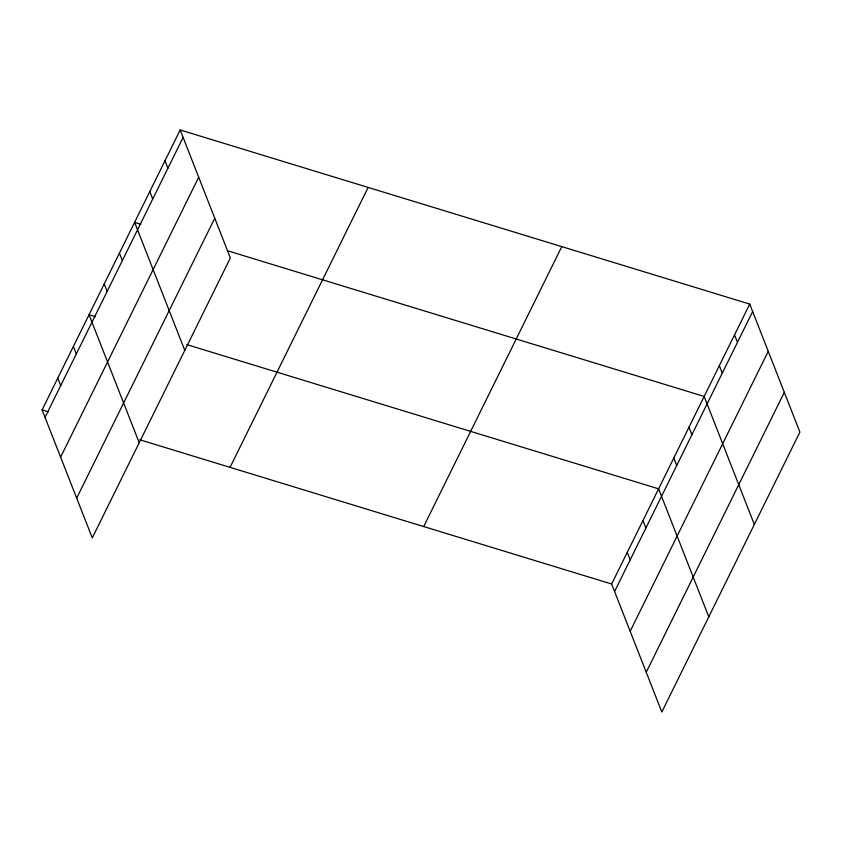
<?xml version="1.0" encoding="UTF-8"?>
<svg xmlns="http://www.w3.org/2000/svg" width="842" height="842" viewBox="0 0 842 842"><rect width="100%" height="100%" fill="white"/><g stroke="black" fill="none" stroke-linecap="round" stroke-linejoin="round"><path stroke-width="1.26" d="M180.177 129.963L230.35 257.989L92.273 537.922L42.1 409.907L180.177 129.963L749.727 304.078L799.9 432.093L661.823 712.037L611.65 584.011L749.727 304.078M45.026 417.379L183.103 137.435M60.613 457.153L198.691 177.22M76.675 498.138L214.752 218.204M230.055 467.363L368.133 187.419M423.705 526.555L561.782 246.622M614.586 591.484L752.653 311.54M630.174 631.268L768.251 351.325M646.235 672.253L784.312 392.309M140.877 224.256L134.615 222.351L184.777 350.367M227.329 250.695L704.165 396.456L754.337 524.471M95.314 316.645L89.041 314.729L139.214 442.745M186.777 344.599L658.602 488.834L708.775 616.849M42.1 409.907L48.362 411.822M139.835 439.787L611.65 584.011M734.54 334.874L737.466 342.336M719.352 365.66L722.278 373.132M688.977 427.252L691.903 434.714M673.789 458.048L676.715 465.51M642.951 520.567L645.877 528.029M627.301 552.289L630.226 559.762M164.99 160.759L167.916 168.232M149.802 191.555L152.728 199.017M119.427 253.137L122.353 260.61M104.229 283.933L107.166 291.406M73.401 346.451L76.327 353.924M57.751 378.184L60.677 385.647"/></g></svg>
